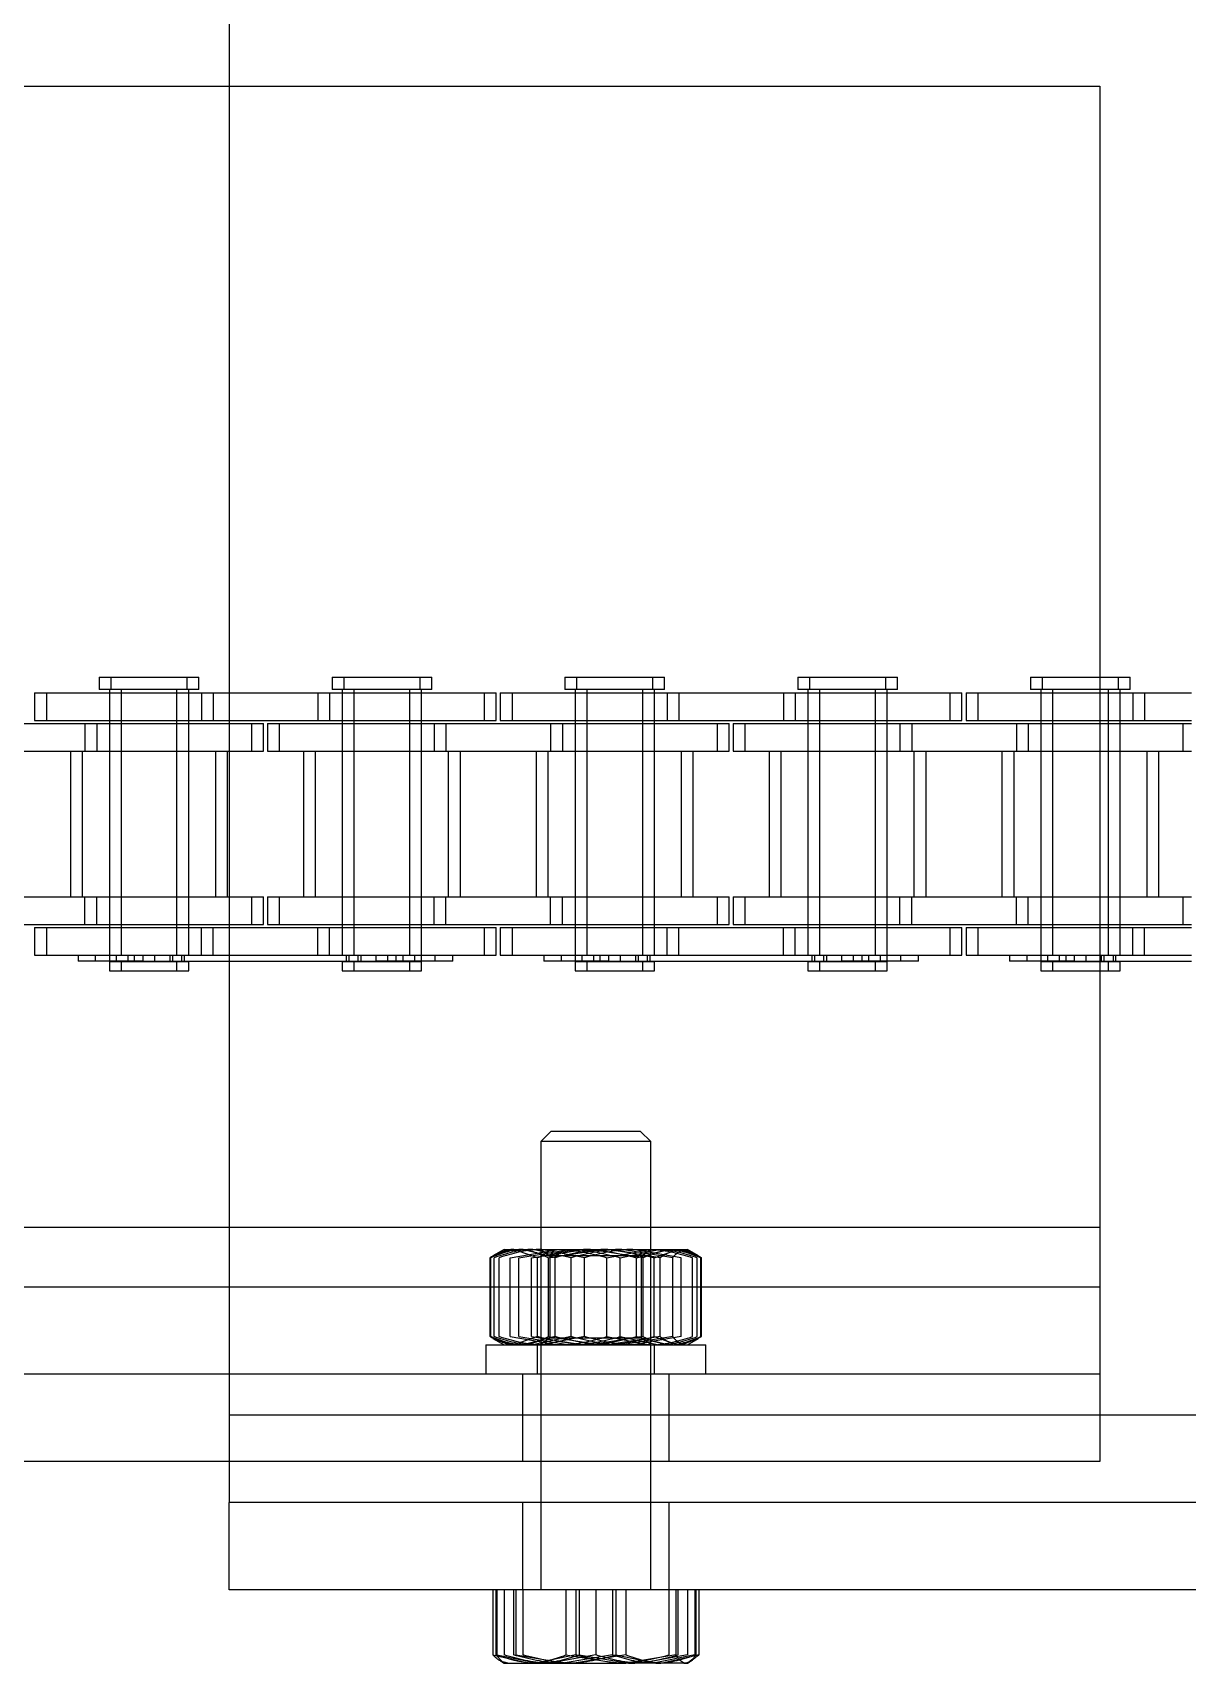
# Model space of a CAD drawing. Header units: metres. Extents: x 0 to 21025, y 0 to 14850.
# Drawn here: x 5477.3 to 5540.3, y 9035.6 to 9124.5 of the extents above; entities that cross this region are included whole.
import ezdxf

# ---------------------------------------------------------------- set-up
doc = ezdxf.new("R2010")
doc.units = ezdxf.units.M
doc.header["$LTSCALE"] = 25
doc.linetypes.add('HIDDEN2', pattern=[4.7625, 3.175, -1.5875])
doc.layers.add('SL4', color=4, linetype='Continuous')
doc.layers.add('ST1', color=7, linetype='HIDDEN2')

msp = doc.modelspace()

# ---------------------------------------------------------------- linework, layer by layer
at = {"layer": 'SL4'}
for p, q in [((5488.014, 9261.149), (5488.014, 9121.619)), ((4210.539, 9121.619), (5535.514, 9121.619)), ((5535.514, 9121.619), (5535.514, 9056.144)), ((5535.514, 9089.384), (5536.527, 9089.384)), ((5536.527, 9088.725), (5536.527, 9089.384)), ((5536.527, 9089.384), (5537.166, 9089.384)), ((5537.166, 9088.725), (5537.166, 9089.384)), ((5536.527, 9088.725), (5535.514, 9088.725)), ((5535.514, 9088.541), (5537.303, 9088.541)), ((5535.973, 9088.541), (5535.973, 9088.725)), ((5537.166, 9088.725), (5536.527, 9088.725)), ((5536.613, 9088.541), (5536.613, 9088.725)), ((5537.303, 9088.541), (5537.303, 9087.021)), ((5537.303, 9088.541), (5540.514, 9088.541)), ((5535.514, 9087.021), (5537.303, 9087.021)), ((5535.514, 9086.869), (5540.048, 9086.869)), ((5535.973, 9086.869), (5535.973, 9087.021)), ((5536.613, 9086.869), (5536.613, 9087.021)), ((5537.303, 9087.021), (5540.514, 9087.021)), ((5540.048, 9085.349), (5540.048, 9086.869)), ((5540.048, 9086.869), (5540.514, 9086.869)), ((5535.514, 9085.349), (5540.048, 9085.349)), ((5538.088, 9077.419), (5538.088, 9085.349)), ((5538.728, 9077.419), (5538.728, 9085.349)), ((5540.048, 9085.349), (5540.514, 9085.349)), ((5535.514, 9077.419), (5540.048, 9077.419)), ((5540.048, 9075.899), (5540.048, 9077.419)), ((5540.048, 9077.419), (5540.514, 9077.419)), ((5535.514, 9075.899), (5540.048, 9075.899)), ((5535.973, 9075.747), (5535.973, 9075.899)), ((5536.613, 9075.747), (5536.613, 9075.899)), ((5540.048, 9075.899), (5540.514, 9075.899)), ((5535.514, 9075.747), (5537.303, 9075.747)), ((5537.303, 9074.227), (5537.303, 9075.747)), ((5537.303, 9075.747), (5540.514, 9075.747)), ((5535.514, 9074.227), (5537.303, 9074.227)), ((5537.303, 9074.227), (5540.514, 9074.227)), ((5535.514, 9073.894), (5540.514, 9073.894)), ((5535.973, 9073.858), (5535.514, 9073.858)), ((5535.514, 9073.384), (5535.973, 9073.384)), ((5535.604, 9073.858), (5535.604, 9073.894)), ((5535.973, 9073.384), (5535.973, 9073.858)), ((5536.613, 9073.858), (5535.973, 9073.858)), ((5535.973, 9073.384), (5536.613, 9073.384)), ((5536.244, 9073.858), (5536.244, 9073.894)), ((5536.613, 9073.384), (5536.613, 9073.858)), ((4210.539, 9056.144), (5535.514, 9056.144)), ((5535.514, 9056.144), (5535.514, 9046.619)), ((5540.514, 9049.146), (5535.514, 9049.146)), ((5535.514, 9046.619), (4210.539, 9046.619)), ((5488.014, 9046.619), (5488.014, 9044.384)), ((5505.014, 9046.619), (5505.014, 9044.384)), ((5511.014, 9044.384), (5511.014, 9046.619)), ((5488.014, 9039.621), (5488.014, 9044.384)), ((5588.014, 9044.384), (5488.014, 9044.384)), ((5588.014, 9039.621), (5488.014, 9039.621)), ((5502.402, 9039.621), (5502.402, 9036.068)), ((5502.559, 9039.621), (5502.559, 9036.068)), ((5506.925, 9039.621), (5506.925, 9036.068)), ((5512.38, 9039.621), (5512.38, 9036.068)), ((5513.469, 9039.621), (5513.469, 9036.068)), ((5513.627, 9039.621), (5513.627, 9036.068)), ((5502.508, 9035.968), (5502.402, 9036.068)), ((5502.559, 9036.068), (5502.924, 9035.7)), ((5506.925, 9036.068), (5504.742, 9035.621)), ((5512.38, 9036.068), (5509.652, 9035.621)), ((5513.627, 9036.068), (5513.439, 9036.026)), ((5513.557, 9036.021), (5513.627, 9036.068)), ((5502.923, 9035.674), (5503.014, 9035.621)), ((5503.014, 9035.621), (5504.742, 9035.621)), ((5504.742, 9035.621), (5509.652, 9035.621)), ((5512.924, 9035.621), (5509.652, 9035.621)), ((5513.014, 9035.621), (5513.106, 9035.674))]:
    msp.add_line(p, q, dxfattribs=at)
for points, knots in [([(5504.742, 9035.621), (5504.69, 9035.622), (5503.953, 9035.628), (5503.231, 9035.856), (5502.559, 9036.068)], [0, 0, 0, 0, 0.070201, 1, 1, 1, 1]), ([(5509.652, 9035.621), (5509.587, 9035.622), (5508.666, 9035.628), (5507.764, 9035.856), (5506.925, 9036.068)], [0, 0, 0, 0, 0.070201, 1, 1, 1, 1]), ([(5512.924, 9035.621), (5512.882, 9035.626), (5512.697, 9035.647), (5512.518, 9035.885), (5512.38, 9036.068)], [0, 0, 0, 0, 0.231849, 1, 1, 1, 1]), ([(5513.469, 9036.068), (5513.432, 9036.012), (5513.254, 9035.749), (5513.07, 9035.677), (5512.924, 9035.621)], [0, 0, 0, 0, 0.211001, 1, 1, 1, 1])]:
    msp.add_open_spline(points, degree=3, knots=knots, dxfattribs=at)
at = {"layer": 'ST1'}
for p, q in [((5488.014, 9121.619), (5488.014, 9049.146)), ((5480.93, 9089.384), (5485.727, 9089.384)), ((5480.93, 9089.384), (5480.93, 9088.725)), ((5481.569, 9089.384), (5481.569, 9088.725)), ((5485.727, 9089.384), (5486.366, 9089.384)), ((5485.727, 9088.725), (5485.727, 9089.384)), ((5486.366, 9088.725), (5486.366, 9089.384)), ((5493.63, 9089.384), (5498.427, 9089.384)), ((5493.63, 9089.384), (5493.63, 9088.725)), ((5494.269, 9089.384), (5494.269, 9088.725)), ((5498.427, 9089.384), (5499.066, 9089.384)), ((5498.427, 9088.725), (5498.427, 9089.384)), ((5499.066, 9088.725), (5499.066, 9089.384)), ((5506.33, 9089.384), (5511.127, 9089.384)), ((5506.33, 9089.384), (5506.33, 9088.725)), ((5506.969, 9089.384), (5506.969, 9088.725)), ((5511.127, 9089.384), (5511.766, 9089.384)), ((5511.127, 9088.725), (5511.127, 9089.384)), ((5511.766, 9088.725), (5511.766, 9089.384)), ((5519.03, 9089.384), (5523.827, 9089.384)), ((5519.03, 9089.384), (5519.03, 9088.725)), ((5519.669, 9089.384), (5519.669, 9088.725)), ((5523.827, 9089.384), (5524.466, 9089.384)), ((5523.827, 9088.725), (5523.827, 9089.384)), ((5524.466, 9088.725), (5524.466, 9089.384)), ((5531.73, 9089.384), (5535.514, 9089.384)), ((5531.73, 9089.384), (5531.73, 9088.725)), ((5532.369, 9089.384), (5532.369, 9088.725)), ((5477.408, 9088.541), (5486.503, 9088.541)), ((5477.408, 9088.541), (5477.408, 9087.021)), ((5478.048, 9088.541), (5478.048, 9087.021)), ((5485.727, 9088.725), (5480.93, 9088.725)), ((5481.483, 9088.725), (5481.483, 9074.227)), ((5481.483, 9088.541), (5481.483, 9087.021)), ((5482.123, 9088.725), (5482.123, 9074.227)), ((5482.123, 9088.541), (5482.123, 9087.021)), ((5485.173, 9074.227), (5485.173, 9088.725)), ((5485.173, 9087.021), (5485.173, 9088.541)), ((5486.366, 9088.725), (5485.727, 9088.725)), ((5485.813, 9074.227), (5485.813, 9088.725)), ((5485.813, 9087.021), (5485.813, 9088.541)), ((5486.503, 9088.541), (5486.503, 9087.021)), ((5486.503, 9088.541), (5492.853, 9088.541)), ((5487.143, 9088.541), (5487.143, 9087.021)), ((5492.853, 9088.541), (5492.853, 9087.021)), ((5492.853, 9088.541), (5501.948, 9088.541)), ((5493.493, 9088.541), (5493.493, 9087.021)), ((5498.427, 9088.725), (5493.63, 9088.725)), ((5494.183, 9088.725), (5494.183, 9074.227)), ((5494.183, 9088.541), (5494.183, 9087.021)), ((5494.823, 9088.725), (5494.823, 9074.227)), ((5494.823, 9088.541), (5494.823, 9087.021)), ((5497.873, 9074.227), (5497.873, 9088.725)), ((5497.873, 9087.021), (5497.873, 9088.541)), ((5499.066, 9088.725), (5498.427, 9088.725)), ((5498.513, 9074.227), (5498.513, 9088.725)), ((5498.513, 9087.021), (5498.513, 9088.541)), ((5501.948, 9088.541), (5502.588, 9088.541)), ((5501.948, 9087.021), (5501.948, 9088.541)), ((5502.588, 9087.021), (5502.588, 9088.541)), ((5502.808, 9088.541), (5511.903, 9088.541)), ((5502.808, 9088.541), (5502.808, 9087.021)), ((5503.448, 9088.541), (5503.448, 9087.021)), ((5511.127, 9088.725), (5506.33, 9088.725)), ((5506.883, 9088.725), (5506.883, 9074.227)), ((5506.883, 9088.541), (5506.883, 9087.021)), ((5507.523, 9088.725), (5507.523, 9074.227)), ((5507.523, 9088.541), (5507.523, 9087.021)), ((5510.573, 9074.227), (5510.573, 9088.725)), ((5510.573, 9087.021), (5510.573, 9088.541)), ((5511.766, 9088.725), (5511.127, 9088.725)), ((5511.213, 9074.227), (5511.213, 9088.725)), ((5511.213, 9087.021), (5511.213, 9088.541)), ((5511.903, 9088.541), (5511.903, 9087.021)), ((5511.903, 9088.541), (5518.253, 9088.541)), ((5512.543, 9088.541), (5512.543, 9087.021)), ((5518.253, 9088.541), (5518.253, 9087.021)), ((5518.253, 9088.541), (5527.348, 9088.541)), ((5518.893, 9088.541), (5518.893, 9087.021)), ((5523.827, 9088.725), (5519.03, 9088.725)), ((5519.583, 9088.725), (5519.583, 9074.227)), ((5519.583, 9088.541), (5519.583, 9087.021)), ((5520.223, 9088.725), (5520.223, 9074.227)), ((5520.223, 9088.541), (5520.223, 9087.021)), ((5523.273, 9074.227), (5523.273, 9088.725)), ((5523.273, 9087.021), (5523.273, 9088.541)), ((5524.466, 9088.725), (5523.827, 9088.725)), ((5523.913, 9074.227), (5523.913, 9088.725)), ((5523.913, 9087.021), (5523.913, 9088.541)), ((5527.348, 9088.541), (5527.988, 9088.541)), ((5527.348, 9087.021), (5527.348, 9088.541)), ((5527.988, 9087.021), (5527.988, 9088.541)), ((5528.208, 9088.541), (5535.514, 9088.541)), ((5528.208, 9088.541), (5528.208, 9087.021)), ((5528.848, 9088.541), (5528.848, 9087.021)), ((5535.514, 9088.725), (5531.73, 9088.725)), ((5532.283, 9088.725), (5532.283, 9074.227)), ((5532.283, 9088.541), (5532.283, 9087.021)), ((5532.923, 9088.725), (5532.923, 9074.227)), ((5532.923, 9088.541), (5532.923, 9087.021)), ((5535.973, 9087.021), (5535.973, 9088.541)), ((5535.973, 9087.021), (5535.973, 9088.541)), ((5536.613, 9087.021), (5536.613, 9088.541)), ((5536.613, 9087.021), (5536.613, 9088.541)), ((5537.303, 9088.541), (5537.303, 9087.021)), ((5537.943, 9088.541), (5537.943, 9087.021)), ((5473.803, 9086.869), (5480.153, 9086.869)), ((5477.408, 9087.021), (5486.503, 9087.021)), ((5480.153, 9086.869), (5480.153, 9085.349)), ((5480.153, 9086.869), (5489.248, 9086.869)), ((5480.793, 9086.869), (5480.793, 9085.349)), ((5481.483, 9086.869), (5481.483, 9085.349)), ((5482.123, 9086.869), (5482.123, 9085.349)), ((5485.173, 9085.349), (5485.173, 9086.869)), ((5485.813, 9085.349), (5485.813, 9086.869)), ((5486.503, 9087.021), (5492.853, 9087.021)), ((5489.248, 9086.869), (5489.888, 9086.869)), ((5489.248, 9085.349), (5489.248, 9086.869)), ((5489.888, 9085.349), (5489.888, 9086.869)), ((5490.108, 9086.869), (5499.203, 9086.869)), ((5490.108, 9086.869), (5490.108, 9085.349)), ((5490.748, 9086.869), (5490.748, 9085.349)), ((5492.853, 9087.021), (5501.948, 9087.021)), ((5494.183, 9086.869), (5494.183, 9085.349)), ((5494.823, 9086.869), (5494.823, 9085.349)), ((5497.873, 9085.349), (5497.873, 9086.869)), ((5498.513, 9085.349), (5498.513, 9086.869)), ((5499.203, 9086.869), (5499.203, 9085.349)), ((5499.203, 9086.869), (5505.553, 9086.869)), ((5499.843, 9086.869), (5499.843, 9085.349)), ((5501.948, 9087.021), (5502.588, 9087.021)), ((5502.808, 9087.021), (5511.903, 9087.021)), ((5505.553, 9086.869), (5505.553, 9085.349)), ((5505.553, 9086.869), (5514.648, 9086.869)), ((5506.193, 9086.869), (5506.193, 9085.349)), ((5506.883, 9086.869), (5506.883, 9085.349)), ((5507.523, 9086.869), (5507.523, 9085.349)), ((5510.573, 9085.349), (5510.573, 9086.869)), ((5511.213, 9085.349), (5511.213, 9086.869)), ((5511.903, 9087.021), (5518.253, 9087.021)), ((5514.648, 9086.869), (5515.288, 9086.869)), ((5514.648, 9085.349), (5514.648, 9086.869)), ((5515.288, 9085.349), (5515.288, 9086.869)), ((5515.508, 9086.869), (5524.603, 9086.869)), ((5515.508, 9086.869), (5515.508, 9085.349)), ((5516.148, 9086.869), (5516.148, 9085.349)), ((5518.253, 9087.021), (5527.348, 9087.021)), ((5519.583, 9086.869), (5519.583, 9085.349)), ((5520.223, 9086.869), (5520.223, 9085.349)), ((5523.273, 9085.349), (5523.273, 9086.869)), ((5523.913, 9085.349), (5523.913, 9086.869)), ((5524.603, 9086.869), (5524.603, 9085.349)), ((5524.603, 9086.869), (5530.953, 9086.869)), ((5525.243, 9086.869), (5525.243, 9085.349)), ((5527.348, 9087.021), (5527.988, 9087.021)), ((5528.208, 9087.021), (5535.514, 9087.021)), ((5530.953, 9086.869), (5530.953, 9085.349)), ((5530.953, 9086.869), (5535.514, 9086.869)), ((5531.593, 9086.869), (5531.593, 9085.349)), ((5532.283, 9086.869), (5532.283, 9085.349)), ((5532.923, 9086.869), (5532.923, 9085.349)), ((5535.973, 9075.899), (5535.973, 9086.869)), ((5535.973, 9085.349), (5535.973, 9086.869)), ((5536.613, 9075.899), (5536.613, 9086.869)), ((5536.613, 9085.349), (5536.613, 9086.869)), ((5473.803, 9085.349), (5480.153, 9085.349)), ((5479.368, 9085.349), (5479.368, 9077.419)), ((5480.008, 9085.349), (5480.008, 9077.419)), ((5480.153, 9085.349), (5489.248, 9085.349)), ((5481.483, 9085.349), (5481.483, 9077.419)), ((5482.123, 9085.349), (5482.123, 9077.419)), ((5485.173, 9077.419), (5485.173, 9085.349)), ((5485.813, 9077.419), (5485.813, 9085.349)), ((5487.288, 9077.419), (5487.288, 9085.349)), ((5487.928, 9077.419), (5487.928, 9085.349)), ((5489.248, 9085.349), (5489.888, 9085.349)), ((5490.108, 9085.349), (5499.203, 9085.349)), ((5492.068, 9085.349), (5492.068, 9077.419)), ((5492.708, 9085.349), (5492.708, 9077.419)), ((5494.183, 9085.349), (5494.183, 9077.419)), ((5494.823, 9085.349), (5494.823, 9077.419)), ((5497.873, 9077.419), (5497.873, 9085.349)), ((5498.513, 9077.419), (5498.513, 9085.349)), ((5499.203, 9085.349), (5505.553, 9085.349)), ((5499.988, 9077.419), (5499.988, 9085.349)), ((5500.628, 9077.419), (5500.628, 9085.349)), ((5504.768, 9085.349), (5504.768, 9077.419)), ((5505.408, 9085.349), (5505.408, 9077.419)), ((5505.553, 9085.349), (5514.648, 9085.349)), ((5506.883, 9085.349), (5506.883, 9077.419)), ((5507.523, 9085.349), (5507.523, 9077.419)), ((5510.573, 9077.419), (5510.573, 9085.349)), ((5511.213, 9077.419), (5511.213, 9085.349)), ((5512.688, 9077.419), (5512.688, 9085.349)), ((5513.328, 9077.419), (5513.328, 9085.349)), ((5514.648, 9085.349), (5515.288, 9085.349)), ((5515.508, 9085.349), (5524.603, 9085.349)), ((5517.468, 9085.349), (5517.468, 9077.419)), ((5518.108, 9085.349), (5518.108, 9077.419)), ((5519.583, 9085.349), (5519.583, 9077.419)), ((5520.223, 9085.349), (5520.223, 9077.419)), ((5523.273, 9077.419), (5523.273, 9085.349)), ((5523.913, 9077.419), (5523.913, 9085.349)), ((5524.603, 9085.349), (5530.953, 9085.349)), ((5525.388, 9077.419), (5525.388, 9085.349)), ((5526.028, 9077.419), (5526.028, 9085.349)), ((5530.168, 9085.349), (5530.168, 9077.419)), ((5530.808, 9085.349), (5530.808, 9077.419)), ((5530.953, 9085.349), (5535.514, 9085.349)), ((5532.283, 9085.349), (5532.283, 9077.419)), ((5532.923, 9085.349), (5532.923, 9077.419)), ((5535.973, 9077.419), (5535.973, 9085.349)), ((5536.613, 9077.419), (5536.613, 9085.349)), ((5473.803, 9077.419), (5480.153, 9077.419)), ((5480.153, 9075.899), (5480.153, 9077.419)), ((5480.153, 9077.419), (5489.248, 9077.419)), ((5480.793, 9075.899), (5480.793, 9077.419)), ((5481.483, 9077.419), (5481.483, 9075.899)), ((5482.123, 9077.419), (5482.123, 9075.899)), ((5485.173, 9075.899), (5485.173, 9077.419)), ((5485.813, 9075.899), (5485.813, 9077.419)), ((5489.248, 9077.419), (5489.888, 9077.419)), ((5489.248, 9075.899), (5489.248, 9077.419)), ((5489.888, 9075.899), (5489.888, 9077.419)), ((5490.108, 9077.419), (5499.203, 9077.419)), ((5490.108, 9077.419), (5490.108, 9075.899)), ((5490.748, 9077.419), (5490.748, 9075.899)), ((5494.183, 9077.419), (5494.183, 9075.899)), ((5494.823, 9077.419), (5494.823, 9075.899)), ((5497.873, 9075.899), (5497.873, 9077.419)), ((5498.513, 9075.899), (5498.513, 9077.419)), ((5499.203, 9075.899), (5499.203, 9077.419)), ((5499.203, 9077.419), (5505.553, 9077.419)), ((5499.843, 9075.899), (5499.843, 9077.419)), ((5505.553, 9075.899), (5505.553, 9077.419)), ((5505.553, 9077.419), (5514.648, 9077.419)), ((5506.193, 9075.899), (5506.193, 9077.419)), ((5506.883, 9077.419), (5506.883, 9075.899)), ((5507.523, 9077.419), (5507.523, 9075.899)), ((5510.573, 9075.899), (5510.573, 9077.419)), ((5511.213, 9075.899), (5511.213, 9077.419)), ((5514.648, 9077.419), (5515.288, 9077.419)), ((5514.648, 9075.899), (5514.648, 9077.419)), ((5515.288, 9075.899), (5515.288, 9077.419)), ((5515.508, 9077.419), (5524.603, 9077.419)), ((5515.508, 9077.419), (5515.508, 9075.899)), ((5516.148, 9077.419), (5516.148, 9075.899)), ((5519.583, 9077.419), (5519.583, 9075.899)), ((5520.223, 9077.419), (5520.223, 9075.899)), ((5523.273, 9075.899), (5523.273, 9077.419)), ((5523.913, 9075.899), (5523.913, 9077.419)), ((5524.603, 9075.899), (5524.603, 9077.419)), ((5524.603, 9077.419), (5530.953, 9077.419)), ((5525.243, 9075.899), (5525.243, 9077.419)), ((5530.953, 9075.899), (5530.953, 9077.419)), ((5530.953, 9077.419), (5535.514, 9077.419)), ((5531.593, 9075.899), (5531.593, 9077.419)), ((5532.283, 9077.419), (5532.283, 9075.899)), ((5532.923, 9077.419), (5532.923, 9075.899)), ((5535.973, 9075.899), (5535.973, 9077.419)), ((5536.613, 9075.899), (5536.613, 9077.419)), ((5473.803, 9075.899), (5480.153, 9075.899)), ((5480.153, 9075.899), (5489.248, 9075.899)), ((5489.248, 9075.899), (5489.888, 9075.899)), ((5490.108, 9075.899), (5499.203, 9075.899)), ((5499.203, 9075.899), (5505.553, 9075.899)), ((5505.553, 9075.899), (5514.648, 9075.899)), ((5514.648, 9075.899), (5515.288, 9075.899)), ((5515.508, 9075.899), (5524.603, 9075.899)), ((5524.603, 9075.899), (5530.953, 9075.899)), ((5530.953, 9075.899), (5535.514, 9075.899)), ((5477.408, 9075.747), (5486.503, 9075.747)), ((5477.408, 9075.747), (5477.408, 9074.227)), ((5478.048, 9075.747), (5478.048, 9074.227)), ((5481.483, 9075.747), (5481.483, 9073.894)), ((5482.123, 9075.747), (5482.123, 9074.227)), ((5485.173, 9074.227), (5485.173, 9075.747)), ((5485.813, 9074.227), (5485.813, 9075.747)), ((5486.503, 9074.227), (5486.503, 9075.747)), ((5486.503, 9075.747), (5492.853, 9075.747)), ((5487.143, 9074.227), (5487.143, 9075.747)), ((5492.853, 9074.227), (5492.853, 9075.747)), ((5492.853, 9075.747), (5501.948, 9075.747)), ((5493.493, 9074.227), (5493.493, 9075.747)), ((5494.183, 9075.747), (5494.183, 9074.227)), ((5494.823, 9075.747), (5494.823, 9074.227)), ((5497.873, 9074.227), (5497.873, 9075.747)), ((5498.513, 9073.894), (5498.513, 9075.747)), ((5501.948, 9075.747), (5502.588, 9075.747)), ((5501.948, 9074.227), (5501.948, 9075.747)), ((5502.588, 9074.227), (5502.588, 9075.747)), ((5502.808, 9075.747), (5511.903, 9075.747)), ((5502.808, 9075.747), (5502.808, 9074.227)), ((5503.448, 9075.747), (5503.448, 9074.227)), ((5506.883, 9075.747), (5506.883, 9073.894)), ((5507.523, 9075.747), (5507.523, 9074.227)), ((5510.573, 9074.227), (5510.573, 9075.747)), ((5511.213, 9074.227), (5511.213, 9075.747)), ((5511.903, 9074.227), (5511.903, 9075.747)), ((5511.903, 9075.747), (5518.253, 9075.747)), ((5512.543, 9074.227), (5512.543, 9075.747)), ((5518.253, 9074.227), (5518.253, 9075.747)), ((5518.253, 9075.747), (5527.348, 9075.747)), ((5518.893, 9074.227), (5518.893, 9075.747)), ((5519.583, 9075.747), (5519.583, 9074.227)), ((5520.223, 9075.747), (5520.223, 9074.227)), ((5523.273, 9074.227), (5523.273, 9075.747)), ((5523.913, 9073.894), (5523.913, 9075.747)), ((5527.348, 9075.747), (5527.988, 9075.747)), ((5527.348, 9074.227), (5527.348, 9075.747)), ((5527.988, 9074.227), (5527.988, 9075.747)), ((5528.208, 9075.747), (5535.514, 9075.747)), ((5528.208, 9075.747), (5528.208, 9074.227)), ((5528.848, 9075.747), (5528.848, 9074.227)), ((5532.283, 9075.747), (5532.283, 9073.894)), ((5532.923, 9075.747), (5532.923, 9074.227)), ((5535.973, 9074.227), (5535.973, 9075.747)), ((5535.973, 9074.227), (5535.973, 9075.747)), ((5536.613, 9074.227), (5536.613, 9075.747)), ((5536.613, 9074.227), (5536.613, 9075.747)), ((5537.303, 9074.227), (5537.303, 9075.747)), ((5537.943, 9074.227), (5537.943, 9075.747)), ((5477.408, 9074.227), (5486.503, 9074.227)), ((5479.776, 9074.227), (5479.776, 9073.894)), ((5480.737, 9073.894), (5480.737, 9074.227)), ((5481.852, 9074.227), (5481.852, 9073.858)), ((5482.492, 9074.227), (5482.492, 9073.858)), ((5482.861, 9073.894), (5482.861, 9074.227)), ((5483.328, 9073.894), (5483.328, 9074.227)), ((5483.968, 9073.894), (5483.968, 9074.227)), ((5484.804, 9073.858), (5484.804, 9074.227)), ((5484.947, 9073.894), (5484.947, 9074.227)), ((5485.444, 9073.858), (5485.444, 9074.227)), ((5485.587, 9073.894), (5485.587, 9074.227)), ((5486.503, 9074.227), (5492.853, 9074.227)), ((5492.853, 9074.227), (5501.948, 9074.227)), ((5494.409, 9073.894), (5494.409, 9074.227)), ((5494.552, 9074.227), (5494.552, 9073.858)), ((5495.049, 9073.894), (5495.049, 9074.227)), ((5495.192, 9074.227), (5495.192, 9073.858)), ((5496.028, 9073.894), (5496.028, 9074.227)), ((5496.668, 9073.894), (5496.668, 9074.227)), ((5497.135, 9073.894), (5497.135, 9074.227)), ((5497.504, 9073.858), (5497.504, 9074.227)), ((5498.144, 9073.858), (5498.144, 9074.227)), ((5499.259, 9073.894), (5499.259, 9074.227)), ((5500.22, 9073.894), (5500.22, 9074.227)), ((5501.948, 9074.227), (5502.588, 9074.227)), ((5502.808, 9074.227), (5511.903, 9074.227)), ((5505.176, 9074.227), (5505.176, 9073.894)), ((5506.137, 9073.894), (5506.137, 9074.227)), ((5507.252, 9074.227), (5507.252, 9073.858)), ((5507.892, 9074.227), (5507.892, 9073.858)), ((5508.261, 9073.894), (5508.261, 9074.227)), ((5508.728, 9073.894), (5508.728, 9074.227)), ((5509.368, 9073.894), (5509.368, 9074.227)), ((5510.204, 9073.858), (5510.204, 9074.227)), ((5510.347, 9073.894), (5510.347, 9074.227)), ((5510.844, 9073.858), (5510.844, 9074.227)), ((5510.987, 9073.894), (5510.987, 9074.227)), ((5511.903, 9074.227), (5518.253, 9074.227)), ((5518.253, 9074.227), (5527.348, 9074.227)), ((5519.809, 9073.894), (5519.809, 9074.227)), ((5519.952, 9074.227), (5519.952, 9073.858)), ((5520.449, 9073.894), (5520.449, 9074.227)), ((5520.592, 9074.227), (5520.592, 9073.858)), ((5521.428, 9073.894), (5521.428, 9074.227)), ((5522.068, 9073.894), (5522.068, 9074.227)), ((5522.535, 9073.894), (5522.535, 9074.227)), ((5522.904, 9073.858), (5522.904, 9074.227)), ((5523.544, 9073.858), (5523.544, 9074.227)), ((5524.659, 9073.894), (5524.659, 9074.227)), ((5525.62, 9073.894), (5525.62, 9074.227)), ((5527.348, 9074.227), (5527.988, 9074.227)), ((5528.208, 9074.227), (5535.514, 9074.227)), ((5530.576, 9074.227), (5530.576, 9073.894)), ((5531.537, 9073.894), (5531.537, 9074.227)), ((5532.652, 9074.227), (5532.652, 9073.858)), ((5533.292, 9074.227), (5533.292, 9073.858)), ((5533.661, 9073.894), (5533.661, 9074.227)), ((5534.128, 9073.894), (5534.128, 9074.227)), ((5534.768, 9073.894), (5534.768, 9074.227)), ((5535.604, 9073.894), (5535.604, 9074.227)), ((5535.747, 9073.894), (5535.747, 9074.227)), ((5536.244, 9073.894), (5536.244, 9074.227)), ((5536.387, 9073.894), (5536.387, 9074.227)), ((5483.328, 9073.894), (5479.776, 9073.894)), ((5485.173, 9073.858), (5481.483, 9073.858)), ((5481.483, 9073.858), (5481.483, 9073.384)), ((5481.483, 9073.384), (5485.173, 9073.384)), ((5482.123, 9073.858), (5482.123, 9073.384)), ((5483.328, 9073.894), (5496.028, 9073.894)), ((5485.813, 9073.858), (5485.173, 9073.858)), ((5485.173, 9073.384), (5485.173, 9073.858)), ((5485.173, 9073.384), (5485.813, 9073.384)), ((5485.813, 9073.384), (5485.813, 9073.858)), ((5497.873, 9073.858), (5494.183, 9073.858)), ((5494.183, 9073.858), (5494.183, 9073.384)), ((5494.183, 9073.384), (5497.873, 9073.384)), ((5494.823, 9073.858), (5494.823, 9073.384)), ((5499.259, 9073.894), (5496.028, 9073.894)), ((5498.513, 9073.858), (5497.873, 9073.858)), ((5497.873, 9073.384), (5497.873, 9073.858)), ((5497.873, 9073.384), (5498.513, 9073.384)), ((5498.513, 9073.384), (5498.513, 9073.858)), ((5500.22, 9073.894), (5499.259, 9073.894)), ((5508.728, 9073.894), (5505.176, 9073.894)), ((5510.573, 9073.858), (5506.883, 9073.858)), ((5506.883, 9073.858), (5506.883, 9073.384)), ((5506.883, 9073.384), (5510.573, 9073.384)), ((5507.523, 9073.858), (5507.523, 9073.384)), ((5508.728, 9073.894), (5521.428, 9073.894)), ((5511.213, 9073.858), (5510.573, 9073.858)), ((5510.573, 9073.384), (5510.573, 9073.858)), ((5510.573, 9073.384), (5511.213, 9073.384)), ((5511.213, 9073.384), (5511.213, 9073.858)), ((5523.273, 9073.858), (5519.583, 9073.858)), ((5519.583, 9073.858), (5519.583, 9073.384)), ((5519.583, 9073.384), (5523.273, 9073.384)), ((5520.223, 9073.858), (5520.223, 9073.384)), ((5524.659, 9073.894), (5521.428, 9073.894)), ((5523.913, 9073.858), (5523.273, 9073.858)), ((5523.273, 9073.384), (5523.273, 9073.858)), ((5523.273, 9073.384), (5523.913, 9073.384)), ((5523.913, 9073.384), (5523.913, 9073.858)), ((5525.62, 9073.894), (5524.659, 9073.894)), ((5534.128, 9073.894), (5530.576, 9073.894)), ((5535.514, 9073.858), (5532.283, 9073.858)), ((5532.283, 9073.858), (5532.283, 9073.384)), ((5532.283, 9073.384), (5535.514, 9073.384)), ((5532.923, 9073.858), (5532.923, 9073.384)), ((5534.128, 9073.894), (5535.514, 9073.894)), ((5505.569, 9064.621), (5505.014, 9064.067)), ((5510.46, 9064.621), (5505.569, 9064.621)), ((5511.014, 9064.067), (5510.46, 9064.621)), ((5511.014, 9064.067), (5505.014, 9064.067)), ((5505.014, 9064.067), (5505.014, 9046.619)), ((5511.014, 9046.619), (5511.014, 9064.067)), ((5535.514, 9059.381), (4210.539, 9059.381)), ((5503.014, 9058.181), (5502.403, 9057.828)), ((5502.599, 9057.933), (5503.396, 9058.181)), ((5503.014, 9058.181), (5503.543, 9058.181)), ((5503.348, 9057.734), (5505.987, 9058.181)), ((5504.836, 9057.734), (5503.543, 9058.181)), ((5503.543, 9058.181), (5507.718, 9058.181)), ((5503.819, 9057.734), (5506.586, 9058.181)), ((5505.803, 9057.734), (5504.046, 9058.181)), ((5504.501, 9057.734), (5507.363, 9058.181)), ((5506.676, 9057.734), (5504.579, 9058.181)), ((5505.014, 9058.181), (5505.514, 9057.831)), ((5507.402, 9057.734), (5505.069, 9058.181)), ((5505.429, 9057.734), (5508.311, 9058.181)), ((5510.599, 9057.734), (5507.718, 9058.181)), ((5507.718, 9058.181), (5512.188, 9058.181)), ((5508.626, 9057.734), (5510.959, 9058.181)), ((5511.527, 9057.734), (5508.665, 9058.181)), ((5509.352, 9057.734), (5511.45, 9058.181)), ((5512.209, 9057.734), (5509.443, 9058.181)), ((5512.68, 9057.734), (5510.041, 9058.181)), ((5510.226, 9057.734), (5511.982, 9058.181)), ((5510.514, 9057.831), (5511.014, 9058.181)), ((5511.192, 9057.734), (5512.485, 9058.181)), ((5512.188, 9058.181), (5513.014, 9058.181)), ((5513.625, 9057.828), (5513.014, 9058.181)), ((5502.251, 9053.428), (5502.251, 9057.734)), ((5502.29, 9053.428), (5502.29, 9057.734)), ((5502.481, 9053.428), (5502.481, 9057.734)), ((5502.736, 9053.428), (5502.736, 9057.734)), ((5503.348, 9053.428), (5503.348, 9057.734)), ((5503.819, 9053.428), (5503.819, 9057.734)), ((5504.501, 9053.428), (5504.501, 9057.734)), ((5504.836, 9053.428), (5504.836, 9057.734)), ((5505.429, 9053.428), (5505.429, 9057.734)), ((5510.101, 9057.831), (5505.514, 9057.831)), ((5505.514, 9057.831), (5505.514, 9053.357)), ((5505.803, 9053.428), (5505.803, 9057.734)), ((5506.676, 9053.428), (5506.676, 9057.734)), ((5507.402, 9053.428), (5507.402, 9057.734)), ((5508.626, 9053.428), (5508.626, 9057.734)), ((5509.352, 9053.428), (5509.352, 9057.734)), ((5510.514, 9057.831), (5510.101, 9057.831)), ((5510.226, 9053.428), (5510.226, 9057.734)), ((5510.514, 9053.357), (5510.514, 9057.831)), ((5510.599, 9053.428), (5510.599, 9057.734)), ((5511.192, 9053.428), (5511.192, 9057.734)), ((5511.527, 9053.428), (5511.527, 9057.734)), ((5512.209, 9053.428), (5512.209, 9057.734)), ((5512.68, 9053.428), (5512.68, 9057.734)), ((5513.292, 9053.428), (5513.292, 9057.734)), ((5513.547, 9053.428), (5513.547, 9057.734)), ((5513.739, 9053.428), (5513.739, 9057.734)), ((5513.777, 9053.428), (5513.777, 9057.734)), ((4210.539, 9056.144), (5535.514, 9056.144)), ((5502.014, 9052.981), (5514.014, 9052.981)), ((5502.014, 9052.981), (5502.014, 9051.381)), ((5502.403, 9053.334), (5503.014, 9052.981)), ((5503.348, 9053.428), (5505.987, 9052.981)), ((5504.836, 9053.428), (5503.543, 9052.981)), ((5503.819, 9053.428), (5506.586, 9052.981)), ((5505.803, 9053.428), (5504.046, 9052.981)), ((5504.501, 9053.428), (5507.363, 9052.981)), ((5506.676, 9053.428), (5504.579, 9052.981)), ((5504.814, 9052.981), (5504.814, 9051.381)), ((5505.514, 9053.357), (5505.014, 9053.006)), ((5505.014, 9053.006), (5510.519, 9053.006)), ((5505.014, 9053.006), (5505.014, 9052.981)), ((5507.402, 9053.428), (5505.069, 9052.981)), ((5505.429, 9053.428), (5508.311, 9052.981)), ((5505.514, 9053.357), (5510.514, 9053.357)), ((5510.599, 9053.428), (5507.718, 9052.981)), ((5508.626, 9053.428), (5510.959, 9052.981)), ((5511.527, 9053.428), (5508.665, 9052.981)), ((5509.352, 9053.428), (5511.45, 9052.981)), ((5512.209, 9053.428), (5509.443, 9052.981)), ((5512.68, 9053.428), (5510.041, 9052.981)), ((5510.226, 9053.428), (5511.982, 9052.981)), ((5511.014, 9053.006), (5510.514, 9053.357)), ((5510.519, 9053.006), (5511.014, 9053.006)), ((5511.014, 9052.981), (5511.014, 9053.006)), ((5511.192, 9053.428), (5512.485, 9052.981)), ((5511.214, 9051.381), (5511.214, 9052.981)), ((5513.014, 9052.981), (5513.625, 9053.334)), ((5513.608, 9053.365), (5513.777, 9053.428)), ((5514.014, 9051.381), (5514.014, 9052.981)), ((5535.514, 9051.381), (4210.539, 9051.381)), ((5504.014, 9051.381), (5504.014, 9046.619)), ((5512.014, 9046.619), (5512.014, 9051.381)), ((5488.014, 9049.146), (5488.014, 9046.619)), ((5588.014, 9049.146), (5488.014, 9049.146)), ((5535.514, 9049.146), (5488.014, 9049.146)), ((5504.014, 9044.384), (5504.014, 9039.621)), ((5505.014, 9044.384), (5505.014, 9039.621)), ((5511.014, 9039.621), (5511.014, 9044.384)), ((5512.014, 9039.621), (5512.014, 9044.384)), ((5502.62, 9039.621), (5502.62, 9036.068)), ((5503.014, 9039.621), (5503.014, 9036.068)), ((5503.535, 9039.621), (5503.535, 9036.068)), ((5503.649, 9039.621), (5503.649, 9036.068)), ((5504.035, 9039.621), (5504.035, 9036.068)), ((5506.38, 9039.621), (5506.38, 9036.068)), ((5507.099, 9039.621), (5507.099, 9036.068)), ((5508.014, 9039.621), (5508.014, 9036.068)), ((5508.93, 9039.621), (5508.93, 9036.068)), ((5509.104, 9039.621), (5509.104, 9036.068)), ((5509.648, 9039.621), (5509.648, 9036.068)), ((5511.993, 9039.621), (5511.993, 9036.068)), ((5512.493, 9039.621), (5512.493, 9036.068)), ((5513.014, 9039.621), (5513.014, 9036.068)), ((5513.409, 9039.621), (5513.409, 9036.068)), ((5502.402, 9036.068), (5504.391, 9035.621)), ((5502.62, 9036.068), (5504.859, 9035.621)), ((5503.649, 9036.068), (5506.376, 9035.621)), ((5508.014, 9036.068), (5505.514, 9035.621)), ((5508.93, 9036.068), (5506.232, 9035.621)), ((5506.38, 9036.068), (5509.187, 9035.621)), ((5509.648, 9036.068), (5506.842, 9035.621)), ((5507.099, 9036.068), (5509.796, 9035.621)), ((5509.104, 9036.068), (5511.286, 9035.621)), ((5513.014, 9036.068), (5510.514, 9035.621)), ((5513.409, 9036.068), (5511.169, 9035.621)), ((5513.439, 9036.026), (5511.637, 9035.621)), ((5502.801, 9035.744), (5502.923, 9035.674)), ((5513.014, 9035.621), (5512.924, 9035.621)), ((5512.951, 9035.621), (5513.014, 9035.621)), ((5513.106, 9035.674), (5513.227, 9035.744))]:
    msp.add_line(p, q, dxfattribs=at)
for points, knots in [([(5503.543, 9058.181), (5503.513, 9058.181), (5503.076, 9058.174), (5502.649, 9057.946), (5502.251, 9057.734)], [0, 0, 0, 0, 0.0702006, 1, 1, 1, 1]), ([(5502.251, 9057.734), (5502.384, 9057.802), (5502.902, 9058.064), (5503.44, 9058.131), (5503.84, 9058.181)], [0, 0, 0, 0, 0.257551, 1, 1, 1, 1]), ([(5504.046, 9058.181), (5504.005, 9058.181), (5503.411, 9058.174), (5502.83, 9057.946), (5502.29, 9057.734)], [0, 0, 0, 0, 0.070201, 1, 1, 1, 1]), ([(5504.579, 9058.181), (5504.529, 9058.181), (5503.821, 9058.174), (5503.127, 9057.946), (5502.481, 9057.734)], [0, 0, 0, 0, 0.070201, 1, 1, 1, 1]), ([(5505.069, 9058.181), (5505.014, 9058.181), (5504.226, 9058.174), (5503.454, 9057.946), (5502.736, 9057.734)], [0, 0, 0, 0, 0.070201, 1, 1, 1, 1]), ([(5503.84, 9058.181), (5503.984, 9058.174), (5504.522, 9058.15), (5505.046, 9057.91), (5505.429, 9057.734)], [0, 0, 0, 0, 0.268634, 1, 1, 1, 1]), ([(5507.718, 9058.181), (5507.649, 9058.181), (5506.676, 9058.174), (5505.723, 9057.946), (5504.836, 9057.734)], [0, 0, 0, 0, 0.070201, 1, 1, 1, 1]), ([(5508.665, 9058.181), (5508.597, 9058.181), (5507.63, 9058.174), (5506.683, 9057.946), (5505.803, 9057.734)], [0, 0, 0, 0, 0.070201, 1, 1, 1, 1]), ([(5505.987, 9058.181), (5506.05, 9058.181), (5506.941, 9058.174), (5507.814, 9057.946), (5508.626, 9057.734)], [0, 0, 0, 0, 0.070201, 1, 1, 1, 1]), ([(5506.586, 9058.181), (5506.651, 9058.181), (5507.585, 9058.174), (5508.501, 9057.946), (5509.352, 9057.734)], [0, 0, 0, 0, 0.070201, 1, 1, 1, 1]), ([(5509.443, 9058.181), (5509.377, 9058.181), (5508.443, 9058.174), (5507.527, 9057.946), (5506.676, 9057.734)], [0, 0, 0, 0, 0.070201, 1, 1, 1, 1]), ([(5507.363, 9058.181), (5507.431, 9058.181), (5508.398, 9058.174), (5509.345, 9057.946), (5510.226, 9057.734)], [0, 0, 0, 0, 0.070201, 1, 1, 1, 1]), ([(5510.041, 9058.181), (5509.979, 9058.181), (5509.087, 9058.174), (5508.214, 9057.946), (5507.402, 9057.734)], [0, 0, 0, 0, 0.070201, 1, 1, 1, 1]), ([(5508.311, 9058.181), (5508.379, 9058.181), (5509.352, 9058.174), (5510.306, 9057.946), (5511.192, 9057.734)], [0, 0, 0, 0, 0.070201, 1, 1, 1, 1]), ([(5510.599, 9057.734), (5510.733, 9057.802), (5511.251, 9058.064), (5511.789, 9058.131), (5512.188, 9058.181)], [0, 0, 0, 0, 0.257551, 1, 1, 1, 1]), ([(5510.959, 9058.181), (5511.014, 9058.181), (5511.802, 9058.174), (5512.574, 9057.946), (5513.292, 9057.734)], [0, 0, 0, 0, 0.070201, 1, 1, 1, 1]), ([(5511.45, 9058.181), (5511.499, 9058.181), (5512.208, 9058.174), (5512.902, 9057.946), (5513.547, 9057.734)], [0, 0, 0, 0, 0.0702006, 1, 1, 1, 1]), ([(5511.527, 9057.734), (5511.62, 9057.802), (5511.98, 9058.064), (5512.355, 9058.131), (5512.633, 9058.181)], [0, 0, 0, 0, 0.257551, 1, 1, 1, 1]), ([(5511.982, 9058.181), (5512.024, 9058.181), (5512.617, 9058.174), (5513.198, 9057.946), (5513.739, 9057.734)], [0, 0, 0, 0, 0.070201, 1, 1, 1, 1]), ([(5512.188, 9058.181), (5512.333, 9058.174), (5512.871, 9058.15), (5513.394, 9057.91), (5513.777, 9057.734)], [0, 0, 0, 0, 0.268634, 1, 1, 1, 1]), ([(5512.209, 9057.734), (5512.265, 9057.802), (5512.483, 9058.064), (5512.71, 9058.131), (5512.878, 9058.181)], [0, 0, 0, 0, 0.257551, 1, 1, 1, 1]), ([(5512.485, 9058.181), (5512.516, 9058.181), (5512.952, 9058.174), (5513.38, 9057.946), (5513.777, 9057.734)], [0, 0, 0, 0, 0.070201, 1, 1, 1, 1]), ([(5512.633, 9058.181), (5512.733, 9058.177), (5512.996, 9058.165), (5513.253, 9058.002), (5513.411, 9057.902)], [0, 0, 0, 0, 0.382677, 1, 1, 1, 1]), ([(5502.251, 9053.428), (5502.384, 9053.36), (5502.902, 9053.098), (5503.44, 9053.031), (5503.84, 9052.981)], [0, 0, 0, 0, 0.2575513, 1, 1, 1, 1]), ([(5504.046, 9052.981), (5504.005, 9052.982), (5503.411, 9052.988), (5502.83, 9053.216), (5502.29, 9053.428)], [0, 0, 0, 0, 0.070201, 1, 1, 1, 1]), ([(5503.543, 9052.981), (5503.513, 9052.981), (5503.134, 9052.986), (5502.762, 9053.184), (5502.421, 9053.365)], [0, 0, 0, 0, 0.080832, 1, 1, 1, 1]), ([(5504.579, 9052.981), (5504.529, 9052.982), (5503.821, 9052.988), (5503.127, 9053.216), (5502.481, 9053.428)], [0, 0, 0, 0, 0.070201, 1, 1, 1, 1]), ([(5505.069, 9052.981), (5505.014, 9052.982), (5504.226, 9052.988), (5503.454, 9053.216), (5502.736, 9053.428)], [0, 0, 0, 0, 0.070201, 1, 1, 1, 1]), ([(5503.84, 9052.981), (5503.984, 9052.988), (5504.522, 9053.012), (5505.046, 9053.252), (5505.429, 9053.428)], [0, 0, 0, 0, 0.268634, 1, 1, 1, 1]), ([(5507.718, 9052.981), (5507.649, 9052.982), (5506.676, 9052.988), (5505.723, 9053.216), (5504.836, 9053.428)], [0, 0, 0, 0, 0.070201, 1, 1, 1, 1]), ([(5508.665, 9052.981), (5508.597, 9052.982), (5507.63, 9052.988), (5506.683, 9053.216), (5505.803, 9053.428)], [0, 0, 0, 0, 0.070201, 1, 1, 1, 1]), ([(5505.987, 9052.981), (5506.05, 9052.982), (5506.941, 9052.988), (5507.814, 9053.216), (5508.626, 9053.428)], [0, 0, 0, 0, 0.070201, 1, 1, 1, 1]), ([(5506.586, 9052.981), (5506.651, 9052.982), (5507.585, 9052.988), (5508.501, 9053.216), (5509.352, 9053.428)], [0, 0, 0, 0, 0.070201, 1, 1, 1, 1]), ([(5509.443, 9052.981), (5509.377, 9052.982), (5508.443, 9052.988), (5507.527, 9053.216), (5506.676, 9053.428)], [0, 0, 0, 0, 0.070201, 1, 1, 1, 1]), ([(5507.363, 9052.981), (5507.431, 9052.982), (5508.398, 9052.988), (5509.345, 9053.216), (5510.226, 9053.428)], [0, 0, 0, 0, 0.070201, 1, 1, 1, 1]), ([(5510.041, 9052.981), (5509.979, 9052.982), (5509.087, 9052.988), (5508.214, 9053.216), (5507.402, 9053.428)], [0, 0, 0, 0, 0.070201, 1, 1, 1, 1]), ([(5508.311, 9052.981), (5508.379, 9052.982), (5509.352, 9052.988), (5510.306, 9053.216), (5511.192, 9053.428)], [0, 0, 0, 0, 0.070201, 1, 1, 1, 1]), ([(5510.599, 9053.428), (5510.733, 9053.36), (5511.251, 9053.098), (5511.789, 9053.031), (5512.188, 9052.981)], [0, 0, 0, 0, 0.257551, 1, 1, 1, 1]), ([(5510.959, 9052.981), (5511.014, 9052.982), (5511.802, 9052.988), (5512.574, 9053.216), (5513.292, 9053.428)], [0, 0, 0, 0, 0.070201, 1, 1, 1, 1]), ([(5511.45, 9052.981), (5511.499, 9052.982), (5512.208, 9052.988), (5512.902, 9053.216), (5513.547, 9053.428)], [0, 0, 0, 0, 0.070201, 1, 1, 1, 1]), ([(5511.527, 9053.428), (5511.62, 9053.36), (5511.98, 9053.098), (5512.355, 9053.031), (5512.633, 9052.981)], [0, 0, 0, 0, 0.257551, 1, 1, 1, 1]), ([(5511.982, 9052.981), (5512.024, 9052.982), (5512.617, 9052.988), (5513.198, 9053.216), (5513.739, 9053.428)], [0, 0, 0, 0, 0.070201, 1, 1, 1, 1]), ([(5512.188, 9052.981), (5512.333, 9052.988), (5512.871, 9053.012), (5513.394, 9053.252), (5513.777, 9053.428)], [0, 0, 0, 0, 0.268634, 1, 1, 1, 1]), ([(5512.209, 9053.428), (5512.265, 9053.36), (5512.483, 9053.098), (5512.71, 9053.031), (5512.878, 9052.981)], [0, 0, 0, 0, 0.257551, 1, 1, 1, 1]), ([(5512.485, 9052.981), (5512.516, 9052.981), (5512.784, 9052.983), (5513.047, 9053.121), (5513.279, 9053.243)], [0, 0, 0, 0, 0.114283, 1, 1, 1, 1]), ([(5503.219, 9035.621), (5503, 9035.671), (5502.76, 9035.726), (5502.529, 9035.948), (5502.508, 9035.968)], [0, 0, 0, 0, 0.909412, 1, 1, 1, 1]), ([(5505.514, 9035.621), (5505.455, 9035.622), (5504.611, 9035.628), (5503.783, 9035.856), (5503.014, 9036.068)], [0, 0, 0, 0, 0.070201, 1, 1, 1, 1]), ([(5506.232, 9035.621), (5506.168, 9035.622), (5505.258, 9035.628), (5504.365, 9035.856), (5503.535, 9036.068)], [0, 0, 0, 0, 0.070201, 1, 1, 1, 1]), ([(5506.842, 9035.621), (5506.775, 9035.622), (5505.828, 9035.628), (5504.899, 9035.856), (5504.035, 9036.068)], [0, 0, 0, 0, 0.070201, 1, 1, 1, 1]), ([(5504.391, 9035.621), (5504.438, 9035.622), (5505.11, 9035.628), (5505.768, 9035.856), (5506.38, 9036.068)], [0, 0, 0, 0, 0.070201, 1, 1, 1, 1]), ([(5504.859, 9035.621), (5504.912, 9035.622), (5505.669, 9035.628), (5506.41, 9035.856), (5507.099, 9036.068)], [0, 0, 0, 0, 0.070201, 1, 1, 1, 1]), ([(5506.376, 9035.621), (5506.441, 9035.622), (5507.362, 9035.628), (5508.264, 9035.856), (5509.104, 9036.068)], [0, 0, 0, 0, 0.070201, 1, 1, 1, 1]), ([(5510.514, 9035.621), (5510.455, 9035.622), (5509.611, 9035.628), (5508.783, 9035.856), (5508.014, 9036.068)], [0, 0, 0, 0, 0.070201, 1, 1, 1, 1]), ([(5511.169, 9035.621), (5511.116, 9035.622), (5510.36, 9035.628), (5509.619, 9035.856), (5508.93, 9036.068)], [0, 0, 0, 0, 0.070201, 1, 1, 1, 1]), ([(5509.187, 9035.621), (5509.253, 9035.622), (5510.201, 9035.628), (5511.129, 9035.856), (5511.993, 9036.068)], [0, 0, 0, 0, 0.070201, 1, 1, 1, 1]), ([(5511.637, 9035.621), (5511.59, 9035.622), (5510.918, 9035.628), (5510.26, 9035.856), (5509.648, 9036.068)], [0, 0, 0, 0, 0.0702006, 1, 1, 1, 1]), ([(5509.796, 9035.621), (5509.86, 9035.622), (5510.771, 9035.628), (5511.663, 9035.856), (5512.493, 9036.068)], [0, 0, 0, 0, 0.070201, 1, 1, 1, 1]), ([(5511.286, 9035.621), (5511.338, 9035.622), (5512.075, 9035.628), (5512.797, 9035.856), (5513.469, 9036.068)], [0, 0, 0, 0, 0.070201, 1, 1, 1, 1]), ([(5512.81, 9035.621), (5512.874, 9035.626), (5513.127, 9035.644), (5513.373, 9035.86), (5513.557, 9036.021)], [0, 0, 0, 0, 0.253583, 1, 1, 1, 1]), ([(5502.924, 9035.7), (5502.941, 9035.681), (5503, 9035.614), (5503.061, 9035.618), (5503.104, 9035.621)], [0, 0, 0, 0, 0.294044, 1, 1, 1, 1]), ([(5512.951, 9035.621), (5512.987, 9035.616), (5513.03, 9035.609), (5513.071, 9035.663), (5513.078, 9035.671)], [0, 0, 0, 0, 0.844853, 1, 1, 1, 1])]:
    msp.add_open_spline(points, degree=3, knots=knots, dxfattribs=at)

doc.saveas('drawing.dxf')
